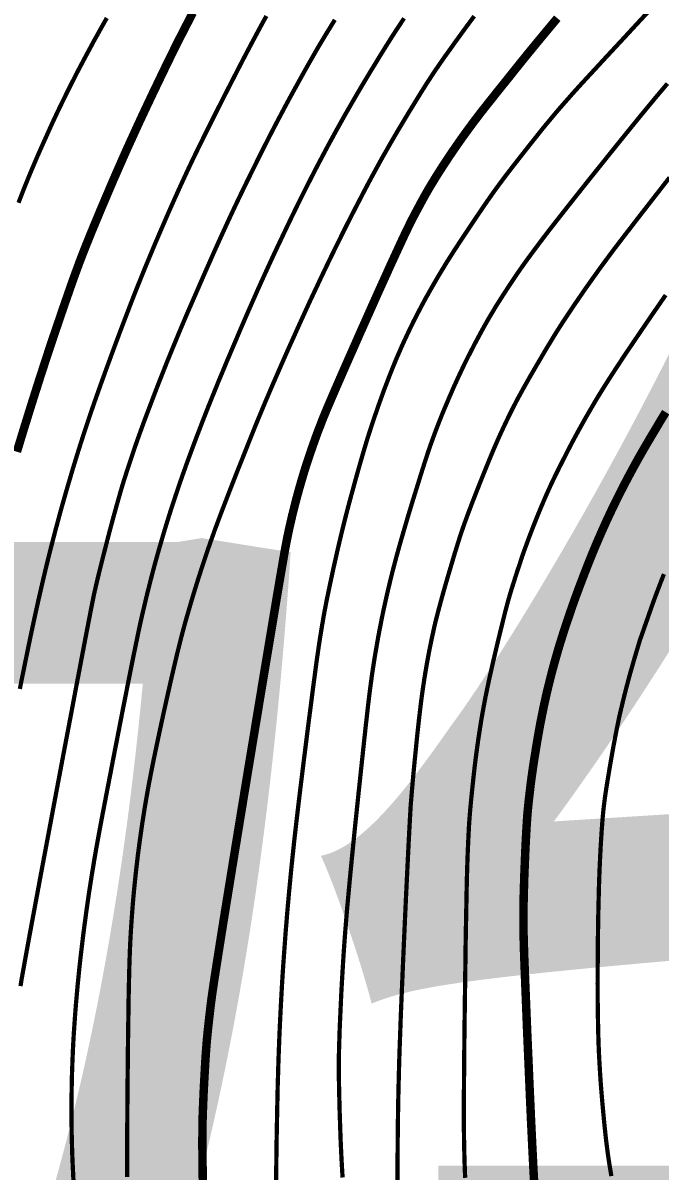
# Model space of a CAD drawing. Extents: x 36524600 to 36525730, y 2746759 to 2747713.
# Drawn here: x 36525044.22 to 36525055.5, y 2747521.36 to 2747541.7 of the extents above; entities that cross this region are included whole.
import ezdxf

# ---------------------------------------------------------------- set-up
doc = ezdxf.new("R2010")
doc.units = 0
doc.header["$LTSCALE"] = 1000
doc.header["$MEASUREMENT"] = 0
doc.layers.add('0-规划文字', color=7, linetype='Continuous')
doc.layers.add('DGX', color=251, linetype='Continuous')
doc.styles.add('黑体', font='simhei.ttf')

# ---------------------------------------------------------------- blocks, each defined once
blk = doc.blocks.new('dxt')
at = {"layer": 'DGX', "color": 253, "linetype": 'Continuous', "flags": 128}
for points, const_width in [([(36525045.707, 2747541.791), (36525045.675, 2747541.734), (36525045.643, 2747541.677), (36525045.611, 2747541.62), (36525045.579, 2747541.563), (36525045.547, 2747541.505), (36525045.515, 2747541.448), (36525045.483, 2747541.391), (36525045.452, 2747541.333), (36525045.421, 2747541.275), (36525045.39, 2747541.218), (36525045.359, 2747541.16), (36525045.328, 2747541.102), (36525045.299, 2747541.048), (36525045.274, 2747541), (36525045.252, 2747540.959), (36525045.234, 2747540.925), (36525045.22, 2747540.898), (36525045.209, 2747540.878), (36525045.202, 2747540.865), (36525045.199, 2747540.859), (36525045.195, 2747540.852), (36525045.189, 2747540.839), (36525045.179, 2747540.82), (36525045.165, 2747540.793), (36525045.148, 2747540.76), (36525045.128, 2747540.719), (36525045.104, 2747540.673), (36525045.077, 2747540.619), (36525045.048, 2747540.562), (36525045.02, 2747540.505), (36525044.991, 2747540.447), (36525044.963, 2747540.39), (36525044.935, 2747540.333), (36525044.907, 2747540.275), (36525044.879, 2747540.218), (36525044.851, 2747540.16), (36525044.822, 2747540.099), (36525044.79, 2747540.03), (36525044.754, 2747539.954), (36525044.716, 2747539.871), (36525044.675, 2747539.78), (36525044.631, 2747539.681), (36525044.583, 2747539.576), (36525044.533, 2747539.463), (36525044.481, 2747539.346), (36525044.431, 2747539.228), (36525044.381, 2747539.111), (36525044.332, 2747538.993), (36525044.284, 2747538.875), (36525044.236, 2747538.756), (36525044.19, 2747538.637), (36525044.144, 2747538.518)], 0.075), ([(36525047.229, 2747541.881), (36525047.16, 2747541.748), (36525047.097, 2747541.626), (36525047.04, 2747541.515), (36525046.989, 2747541.415), (36525046.939, 2747541.315), (36525046.883, 2747541.202), (36525046.821, 2747541.077), (36525046.755, 2747540.941), (36525046.683, 2747540.792), (36525046.606, 2747540.631), (36525046.523, 2747540.458), (36525046.435, 2747540.272), (36525046.345, 2747540.081), (36525046.256, 2747539.889), (36525046.168, 2747539.696), (36525046.08, 2747539.504), (36525045.994, 2747539.31), (36525045.909, 2747539.117), (36525045.824, 2747538.923), (36525045.741, 2747538.728), (36525045.661, 2747538.539), (36525045.586, 2747538.363), (36525045.518, 2747538.198), (36525045.454, 2747538.045), (36525045.397, 2747537.904), (36525045.345, 2747537.776), (36525045.299, 2747537.659), (36525045.258, 2747537.554), (36525045.218, 2747537.449), (36525045.175, 2747537.331), (36525045.127, 2747537.201), (36525045.076, 2747537.057), (36525045.022, 2747536.901), (36525044.963, 2747536.733), (36525044.901, 2747536.551), (36525044.835, 2747536.357), (36525044.767, 2747536.158), (36525044.701, 2747535.961), (36525044.637, 2747535.766), (36525044.574, 2747535.573), (36525044.512, 2747535.382), (36525044.452, 2747535.193), (36525044.393, 2747535.007), (36525044.335, 2747534.822), (36525044.279, 2747534.64), (36525044.223, 2747534.46), (36525044.169, 2747534.282), (36525044.116, 2747534.107)], 0.15), ([(36525044.168, 2747529.905), (36525044.203, 2747530.083), (36525044.24, 2747530.264), (36525044.277, 2747530.446), (36525044.314, 2747530.628), (36525044.351, 2747530.807), (36525044.388, 2747530.981), (36525044.425, 2747531.153), (36525044.462, 2747531.321), (36525044.498, 2747531.485), (36525044.535, 2747531.645), (36525044.571, 2747531.803), (36525044.608, 2747531.958), (36525044.645, 2747532.113), (36525044.683, 2747532.268), (36525044.722, 2747532.423), (36525044.762, 2747532.577), (36525044.802, 2747532.731), (36525044.844, 2747532.886), (36525044.885, 2747533.04), (36525044.928, 2747533.193), (36525044.972, 2747533.347), (36525045.016, 2747533.5), (36525045.061, 2747533.653), (36525045.106, 2747533.806), (36525045.153, 2747533.959), (36525045.2, 2747534.111), (36525045.248, 2747534.263), (36525045.298, 2747534.419), (36525045.351, 2747534.58), (36525045.408, 2747534.749), (36525045.467, 2747534.923), (36525045.531, 2747535.105), (36525045.597, 2747535.292), (36525045.667, 2747535.486), (36525045.74, 2747535.687), (36525045.813, 2747535.886), (36525045.883, 2747536.075), (36525045.95, 2747536.254), (36525046.014, 2747536.423), (36525046.075, 2747536.582), (36525046.132, 2747536.731), (36525046.186, 2747536.87), (36525046.237, 2747537), (36525046.287, 2747537.124), (36525046.337, 2747537.248), (36525046.387, 2747537.372), (36525046.438, 2747537.495), (36525046.49, 2747537.619), (36525046.541, 2747537.742), (36525046.593, 2747537.865), (36525046.646, 2747537.988), (36525046.699, 2747538.111), (36525046.752, 2747538.234), (36525046.805, 2747538.356), (36525046.86, 2747538.479), (36525046.914, 2747538.601), (36525046.969, 2747538.723), (36525047.024, 2747538.845), (36525047.08, 2747538.966), (36525047.14, 2747539.095), (36525047.208, 2747539.239), (36525047.284, 2747539.397), (36525047.368, 2747539.569), (36525047.461, 2747539.757), (36525047.561, 2747539.958), (36525047.67, 2747540.175), (36525047.787, 2747540.406), (36525047.905, 2747540.637), (36525048.016, 2747540.853), (36525048.119, 2747541.053), (36525048.216, 2747541.238), (36525048.306, 2747541.408), (36525048.389, 2747541.563), (36525048.464, 2747541.702), (36525048.533, 2747541.826)], 0.075), ([(36525049.745, 2747541.758), (36525049.7, 2747541.686), (36525049.656, 2747541.614), (36525049.612, 2747541.543), (36525049.568, 2747541.47), (36525049.524, 2747541.398), (36525049.478, 2747541.321), (36525049.427, 2747541.234), (36525049.372, 2747541.138), (36525049.312, 2747541.033), (36525049.247, 2747540.918), (36525049.177, 2747540.793), (36525049.103, 2747540.659), (36525049.024, 2747540.516), (36525048.943, 2747540.368), (36525048.863, 2747540.219), (36525048.784, 2747540.07), (36525048.705, 2747539.92), (36525048.627, 2747539.77), (36525048.55, 2747539.62), (36525048.474, 2747539.469), (36525048.398, 2747539.318), (36525048.326, 2747539.171), (36525048.258, 2747539.033), (36525048.195, 2747538.905), (36525048.137, 2747538.786), (36525048.084, 2747538.677), (36525048.036, 2747538.577), (36525047.993, 2747538.487), (36525047.954, 2747538.405), (36525047.919, 2747538.329), (36525047.883, 2747538.252), (36525047.847, 2747538.175), (36525047.812, 2747538.098), (36525047.777, 2747538.022), (36525047.742, 2747537.945), (36525047.707, 2747537.868), (36525047.672, 2747537.791), (36525047.634, 2747537.707), (36525047.591, 2747537.61), (36525047.543, 2747537.501), (36525047.489, 2747537.378), (36525047.429, 2747537.243), (36525047.364, 2747537.094), (36525047.294, 2747536.932), (36525047.218, 2747536.758), (36525047.139, 2747536.577), (36525047.063, 2747536.398), (36525046.988, 2747536.22), (36525046.915, 2747536.043), (36525046.843, 2747535.868), (36525046.772, 2747535.694), (36525046.704, 2747535.521), (36525046.636, 2747535.349), (36525046.572, 2747535.183), (36525046.513, 2747535.028), (36525046.458, 2747534.883), (36525046.407, 2747534.749), (36525046.361, 2747534.626), (36525046.32, 2747534.513), (36525046.283, 2747534.41), (36525046.25, 2747534.318), (36525046.22, 2747534.232), (36525046.19, 2747534.145), (36525046.161, 2747534.058), (36525046.132, 2747533.971), (36525046.103, 2747533.884), (36525046.074, 2747533.797), (36525046.046, 2747533.709), (36525046.018, 2747533.622), (36525045.989, 2747533.529), (36525045.958, 2747533.425), (36525045.925, 2747533.309), (36525045.889, 2747533.183), (36525045.851, 2747533.045), (36525045.81, 2747532.895), (36525045.767, 2747532.735), (36525045.722, 2747532.563), (36525045.678, 2747532.391), (36525045.637, 2747532.23), (36525045.599, 2747532.08), (36525045.565, 2747531.941), (36525045.534, 2747531.813), (36525045.507, 2747531.696), (36525045.483, 2747531.59), (36525045.463, 2747531.495), (36525045.437, 2747531.363), (36525045.395, 2747531.147), (36525045.337, 2747530.846), (36525045.264, 2747530.462), (36525045.175, 2747529.993), (36525045.071, 2747529.441), (36525044.95, 2747528.804), (36525044.814, 2747528.082), (36525044.679, 2747527.361), (36525044.559, 2747526.722), (36525044.456, 2747526.167), (36525044.368, 2747525.695), (36525044.297, 2747525.307), (36525044.242, 2747525.002), (36525044.202, 2747524.78), (36525044.179, 2747524.641)], 0.075), ([(36525045.119, 2747521.16), (36525045.11, 2747521.338), (36525045.103, 2747521.486), (36525045.098, 2747521.602), (36525045.094, 2747521.703), (36525045.091, 2747521.804), (36525045.089, 2747521.906), (36525045.086, 2747522.007), (36525045.085, 2747522.108), (36525045.083, 2747522.209), (36525045.082, 2747522.31), (36525045.082, 2747522.411), (36525045.082, 2747522.513), (36525045.083, 2747522.614), (36525045.084, 2747522.715), (36525045.085, 2747522.816), (36525045.087, 2747522.917), (36525045.089, 2747523.019), (36525045.092, 2747523.12), (36525045.096, 2747523.221), (36525045.099, 2747523.322), (36525045.104, 2747523.423), (36525045.108, 2747523.524), (36525045.113, 2747523.625), (36525045.119, 2747523.726), (36525045.125, 2747523.827), (36525045.132, 2747523.928), (36525045.139, 2747524.029), (36525045.146, 2747524.13), (36525045.154, 2747524.231), (36525045.162, 2747524.332), (36525045.171, 2747524.433), (36525045.18, 2747524.534), (36525045.189, 2747524.634), (36525045.199, 2747524.735), (36525045.209, 2747524.836), (36525045.219, 2747524.937), (36525045.23, 2747525.037), (36525045.241, 2747525.138), (36525045.253, 2747525.239), (36525045.265, 2747525.339), (36525045.277, 2747525.44), (36525045.289, 2747525.54), (36525045.302, 2747525.641), (36525045.315, 2747525.741), (36525045.329, 2747525.842), (36525045.342, 2747525.942), (36525045.356, 2747526.042), (36525045.371, 2747526.143), (36525045.385, 2747526.243), (36525045.4, 2747526.343), (36525045.416, 2747526.443), (36525045.431, 2747526.543), (36525045.447, 2747526.643), (36525045.464, 2747526.743), (36525045.48, 2747526.843), (36525045.497, 2747526.943), (36525045.514, 2747527.043), (36525045.532, 2747527.142), (36525045.55, 2747527.242), (36525045.571, 2747527.358), (36525045.599, 2747527.507), (36525045.633, 2747527.688), (36525045.674, 2747527.901), (36525045.721, 2747528.147), (36525045.775, 2747528.426), (36525045.835, 2747528.738), (36525045.902, 2747529.081), (36525045.969, 2747529.427), (36525046.031, 2747529.741), (36525046.087, 2747530.026), (36525046.138, 2747530.281), (36525046.183, 2747530.505), (36525046.223, 2747530.7), (36525046.257, 2747530.864), (36525046.285, 2747530.998), (36525046.311, 2747531.116), (36525046.338, 2747531.235), (36525046.366, 2747531.353), (36525046.394, 2747531.472), (36525046.422, 2747531.59), (36525046.452, 2747531.708), (36525046.482, 2747531.826), (36525046.512, 2747531.943), (36525046.543, 2747532.061), (36525046.575, 2747532.178), (36525046.608, 2747532.296), (36525046.641, 2747532.413), (36525046.675, 2747532.529), (36525046.709, 2747532.646), (36525046.744, 2747532.762), (36525046.78, 2747532.879), (36525046.816, 2747532.995), (36525046.853, 2747533.111), (36525046.891, 2747533.226), (36525046.929, 2747533.342), (36525046.968, 2747533.457), (36525047.007, 2747533.572), (36525047.047, 2747533.687), (36525047.088, 2747533.801), (36525047.129, 2747533.917), (36525047.172, 2747534.034), (36525047.216, 2747534.153), (36525047.261, 2747534.274), (36525047.307, 2747534.396), (36525047.355, 2747534.52), (36525047.403, 2747534.646), (36525047.453, 2747534.774), (36525047.505, 2747534.907), (36525047.562, 2747535.048), (36525047.622, 2747535.197), (36525047.686, 2747535.355), (36525047.755, 2747535.52), (36525047.827, 2747535.694), (36525047.904, 2747535.876), (36525047.985, 2747536.066), (36525048.066, 2747536.258), (36525048.146, 2747536.443), (36525048.224, 2747536.623), (36525048.301, 2747536.797), (36525048.375, 2747536.965), (36525048.448, 2747537.128), (36525048.519, 2747537.284), (36525048.588, 2747537.435), (36525048.656, 2747537.582), (36525048.724, 2747537.727), (36525048.793, 2747537.872), (36525048.861, 2747538.016), (36525048.929, 2747538.158), (36525048.997, 2747538.299), (36525049.065, 2747538.439), (36525049.134, 2747538.578), (36525049.202, 2747538.716), (36525049.272, 2747538.854), (36525049.342, 2747538.991), (36525049.412, 2747539.128), (36525049.484, 2747539.265), (36525049.556, 2747539.401), (36525049.628, 2747539.537), (36525049.702, 2747539.672), (36525049.776, 2747539.808), (36525049.851, 2747539.942), (36525049.926, 2747540.077), (36525050.003, 2747540.21), (36525050.08, 2747540.344), (36525050.157, 2747540.477), (36525050.236, 2747540.61), (36525050.315, 2747540.742), (36525050.392, 2747540.87), (36525050.465, 2747540.989), (36525050.532, 2747541.1), (36525050.596, 2747541.203), (36525050.654, 2747541.297), (36525050.708, 2747541.382), (36525050.757, 2747541.46), (36525050.801, 2747541.528), (36525050.843, 2747541.593), (36525050.886, 2747541.657), (36525050.928, 2747541.722), (36525050.971, 2747541.786)], 0.075), ([(36525046.068, 2747521.261), (36525046.068, 2747521.562), (36525046.068, 2747521.888), (36525046.07, 2747522.239), (36525046.072, 2747522.616), (36525046.076, 2747523.018), (36525046.08, 2747523.414), (36525046.084, 2747523.775), (36525046.089, 2747524.099), (36525046.093, 2747524.389), (36525046.098, 2747524.642), (36525046.103, 2747524.86), (36525046.108, 2747525.042), (36525046.113, 2747525.188), (36525046.118, 2747525.317), (36525046.124, 2747525.445), (36525046.131, 2747525.574), (36525046.139, 2747525.702), (36525046.148, 2747525.83), (36525046.157, 2747525.958), (36525046.167, 2747526.087), (36525046.178, 2747526.215), (36525046.19, 2747526.343), (36525046.203, 2747526.471), (36525046.216, 2747526.599), (36525046.23, 2747526.726), (36525046.245, 2747526.854), (36525046.26, 2747526.982), (36525046.277, 2747527.109), (36525046.294, 2747527.237), (36525046.312, 2747527.364), (36525046.33, 2747527.491), (36525046.35, 2747527.618), (36525046.37, 2747527.745), (36525046.391, 2747527.872), (36525046.413, 2747527.999), (36525046.435, 2747528.125), (36525046.458, 2747528.252), (36525046.484, 2747528.384), (36525046.512, 2747528.529), (36525046.544, 2747528.685), (36525046.579, 2747528.853), (36525046.617, 2747529.033), (36525046.658, 2747529.225), (36525046.702, 2747529.429), (36525046.75, 2747529.645), (36525046.798, 2747529.86), (36525046.843, 2747530.06), (36525046.886, 2747530.245), (36525046.926, 2747530.415), (36525046.963, 2747530.57), (36525046.998, 2747530.711), (36525047.03, 2747530.836), (36525047.059, 2747530.947), (36525047.087, 2747531.051), (36525047.116, 2747531.154), (36525047.146, 2747531.257), (36525047.176, 2747531.36), (36525047.206, 2747531.463), (36525047.237, 2747531.566), (36525047.268, 2747531.669), (36525047.3, 2747531.771), (36525047.332, 2747531.873), (36525047.365, 2747531.976), (36525047.398, 2747532.078), (36525047.431, 2747532.179), (36525047.466, 2747532.281), (36525047.5, 2747532.383), (36525047.535, 2747532.484), (36525047.571, 2747532.585), (36525047.609, 2747532.693), (36525047.653, 2747532.812), (36525047.702, 2747532.944), (36525047.757, 2747533.089), (36525047.817, 2747533.245), (36525047.882, 2747533.414), (36525047.953, 2747533.596), (36525048.029, 2747533.79), (36525048.106, 2747533.983), (36525048.178, 2747534.164), (36525048.245, 2747534.333), (36525048.307, 2747534.488), (36525048.365, 2747534.632), (36525048.419, 2747534.762), (36525048.468, 2747534.88), (36525048.512, 2747534.985), (36525048.554, 2747535.084), (36525048.596, 2747535.183), (36525048.638, 2747535.282), (36525048.681, 2747535.38), (36525048.724, 2747535.479), (36525048.767, 2747535.578), (36525048.81, 2747535.676), (36525048.853, 2747535.774), (36525048.897, 2747535.874), (36525048.943, 2747535.977), (36525048.991, 2747536.083), (36525049.04, 2747536.192), (36525049.09, 2747536.304), (36525049.142, 2747536.419), (36525049.196, 2747536.537), (36525049.251, 2747536.658), (36525049.308, 2747536.782), (36525049.367, 2747536.908), (36525049.428, 2747537.037), (36525049.49, 2747537.17), (36525049.554, 2747537.304), (36525049.62, 2747537.442), (36525049.688, 2747537.582), (36525049.758, 2747537.725), (36525049.829, 2747537.869), (36525049.9, 2747538.012), (36525049.972, 2747538.156), (36525050.045, 2747538.299), (36525050.118, 2747538.442), (36525050.192, 2747538.584), (36525050.266, 2747538.727), (36525050.341, 2747538.869), (36525050.417, 2747539.01), (36525050.494, 2747539.151), (36525050.571, 2747539.292), (36525050.65, 2747539.431), (36525050.729, 2747539.57), (36525050.81, 2747539.709), (36525050.891, 2747539.847), (36525050.973, 2747539.984), (36525051.053, 2747540.117), (36525051.129, 2747540.24), (36525051.199, 2747540.355), (36525051.265, 2747540.462), (36525051.326, 2747540.559), (36525051.382, 2747540.648), (36525051.434, 2747540.727), (36525051.48, 2747540.798), (36525051.528, 2747540.869), (36525051.581, 2747540.947), (36525051.641, 2747541.034), (36525051.707, 2747541.128), (36525051.78, 2747541.229), (36525051.858, 2747541.339), (36525051.943, 2747541.456), (36525052.034, 2747541.582), (36525052.126, 2747541.707), (36525052.212, 2747541.823)], 0.075), ([(36525047.408, 2747521.078), (36525047.405, 2747521.296), (36525047.403, 2747521.477), (36525047.401, 2747521.623), (36525047.4, 2747521.734), (36525047.399, 2747521.809), (36525047.399, 2747521.867), (36525047.399, 2747521.924), (36525047.4, 2747521.982), (36525047.4, 2747522.039), (36525047.401, 2747522.096), (36525047.402, 2747522.154), (36525047.402, 2747522.211), (36525047.403, 2747522.269), (36525047.405, 2747522.33), (36525047.407, 2747522.398), (36525047.41, 2747522.473), (36525047.413, 2747522.556), (36525047.417, 2747522.645), (36525047.421, 2747522.742), (36525047.426, 2747522.846), (36525047.432, 2747522.957), (36525047.438, 2747523.068), (36525047.444, 2747523.172), (36525047.449, 2747523.269), (36525047.455, 2747523.359), (36525047.46, 2747523.441), (36525047.466, 2747523.516), (36525047.471, 2747523.584), (36525047.476, 2747523.645), (36525047.481, 2747523.706), (36525047.488, 2747523.774), (36525047.495, 2747523.849), (36525047.504, 2747523.931), (36525047.514, 2747524.02), (36525047.525, 2747524.116), (36525047.537, 2747524.22), (36525047.55, 2747524.33), (36525047.572, 2747524.494), (36525047.611, 2747524.759), (36525047.668, 2747525.124), (36525047.741, 2747525.589), (36525047.832, 2747526.154), (36525047.94, 2747526.82), (36525048.065, 2747527.586), (36525048.207, 2747528.452), (36525048.35, 2747529.317), (36525048.476, 2747530.08), (36525048.586, 2747530.74), (36525048.679, 2747531.298), (36525048.755, 2747531.753), (36525048.816, 2747532.106), (36525048.859, 2747532.356), (36525048.887, 2747532.503), (36525048.906, 2747532.6), (36525048.926, 2747532.696), (36525048.947, 2747532.792), (36525048.969, 2747532.887), (36525048.991, 2747532.983), (36525049.015, 2747533.078), (36525049.039, 2747533.174), (36525049.063, 2747533.269), (36525049.089, 2747533.363), (36525049.115, 2747533.458), (36525049.142, 2747533.552), (36525049.17, 2747533.647), (36525049.198, 2747533.741), (36525049.227, 2747533.834), (36525049.257, 2747533.928), (36525049.288, 2747534.021), (36525049.32, 2747534.114), (36525049.352, 2747534.207), (36525049.385, 2747534.299), (36525049.418, 2747534.392), (36525049.452, 2747534.484), (36525049.488, 2747534.575), (36525049.523, 2747534.667), (36525049.56, 2747534.758), (36525049.604, 2747534.865), (36525049.664, 2747535.005), (36525049.738, 2747535.178), (36525049.828, 2747535.384), (36525049.932, 2747535.622), (36525050.052, 2747535.894), (36525050.186, 2747536.198), (36525050.336, 2747536.534), (36525050.486, 2747536.871), (36525050.623, 2747537.174), (36525050.745, 2747537.444), (36525050.854, 2747537.68), (36525050.948, 2747537.884), (36525051.029, 2747538.054), (36525051.096, 2747538.19), (36525051.149, 2747538.294), (36525051.194, 2747538.378), (36525051.236, 2747538.456), (36525051.275, 2747538.529), (36525051.312, 2747538.596), (36525051.346, 2747538.658), (36525051.378, 2747538.714), (36525051.407, 2747538.764), (36525051.434, 2747538.809), (36525051.459, 2747538.851), (36525051.485, 2747538.893), (36525051.51, 2747538.935), (36525051.536, 2747538.977), (36525051.562, 2747539.018), (36525051.588, 2747539.06), (36525051.615, 2747539.101), (36525051.641, 2747539.143), (36525051.668, 2747539.184), (36525051.695, 2747539.225), (36525051.722, 2747539.266), (36525051.749, 2747539.307), (36525051.776, 2747539.348), (36525051.804, 2747539.389), (36525051.831, 2747539.429), (36525051.859, 2747539.47), (36525051.887, 2747539.51), (36525051.915, 2747539.551), (36525051.943, 2747539.591), (36525051.971, 2747539.631), (36525051.999, 2747539.671), (36525052.028, 2747539.711), (36525052.057, 2747539.751), (36525052.086, 2747539.791), (36525052.115, 2747539.83), (36525052.144, 2747539.87), (36525052.173, 2747539.909), (36525052.202, 2747539.949), (36525052.232, 2747539.988), (36525052.262, 2747540.027), (36525052.291, 2747540.066), (36525052.321, 2747540.105), (36525052.357, 2747540.151), (36525052.405, 2747540.212), (36525052.464, 2747540.286), (36525052.535, 2747540.375), (36525052.617, 2747540.479), (36525052.711, 2747540.596), (36525052.817, 2747540.728), (36525052.934, 2747540.875), (36525053.057, 2747541.028), (36525053.181, 2747541.181), (36525053.306, 2747541.333), (36525053.431, 2747541.485), (36525053.557, 2747541.636), (36525053.683, 2747541.787)], 0.15), ([(36525055.454, 2747542.075), (36525055.114, 2747541.709), (36525054.82, 2747541.391), (36525054.57, 2747541.122), (36525054.366, 2747540.901), (36525054.206, 2747540.728), (36525054.092, 2747540.604), (36525054.023, 2747540.528), (36525053.976, 2747540.476), (36525053.93, 2747540.424), (36525053.884, 2747540.372), (36525053.838, 2747540.32), (36525053.792, 2747540.267), (36525053.746, 2747540.215), (36525053.7, 2747540.162), (36525053.655, 2747540.109), (36525053.607, 2747540.052), (36525053.554, 2747539.988), (36525053.495, 2747539.917), (36525053.431, 2747539.839), (36525053.362, 2747539.753), (36525053.288, 2747539.659), (36525053.208, 2747539.559), (36525053.123, 2747539.451), (36525053.038, 2747539.343), (36525052.959, 2747539.242), (36525052.886, 2747539.148), (36525052.819, 2747539.061), (36525052.758, 2747538.981), (36525052.703, 2747538.908), (36525052.654, 2747538.842), (36525052.611, 2747538.783), (36525052.568, 2747538.724), (36525052.522, 2747538.658), (36525052.47, 2747538.585), (36525052.414, 2747538.504), (36525052.354, 2747538.416), (36525052.289, 2747538.32), (36525052.22, 2747538.217), (36525052.146, 2747538.107), (36525052.073, 2747537.997), (36525052.004, 2747537.894), (36525051.941, 2747537.798), (36525051.882, 2747537.708), (36525051.829, 2747537.626), (36525051.781, 2747537.55), (36525051.737, 2747537.481), (36525051.699, 2747537.42), (36525051.664, 2747537.361), (36525051.628, 2747537.303), (36525051.593, 2747537.244), (36525051.558, 2747537.185), (36525051.524, 2747537.126), (36525051.49, 2747537.067), (36525051.456, 2747537.008), (36525051.422, 2747536.949), (36525051.389, 2747536.889), (36525051.355, 2747536.83), (36525051.323, 2747536.77), (36525051.291, 2747536.71), (36525051.259, 2747536.65), (36525051.227, 2747536.589), (36525051.196, 2747536.528), (36525051.165, 2747536.468), (36525051.134, 2747536.407), (36525051.104, 2747536.345), (36525051.074, 2747536.284), (36525051.045, 2747536.223), (36525051.016, 2747536.161), (36525050.987, 2747536.099), (36525050.958, 2747536.037), (36525050.93, 2747535.975), (36525050.903, 2747535.912), (36525050.875, 2747535.849), (36525050.848, 2747535.786), (36525050.821, 2747535.723), (36525050.795, 2747535.659), (36525050.769, 2747535.594), (36525050.743, 2747535.53), (36525050.717, 2747535.465), (36525050.692, 2747535.399), (36525050.667, 2747535.334), (36525050.642, 2747535.269), (36525050.617, 2747535.203), (36525050.593, 2747535.138), (36525050.57, 2747535.073), (36525050.546, 2747535.007), (36525050.523, 2747534.942), (36525050.5, 2747534.877), (36525050.478, 2747534.811), (36525050.455, 2747534.746), (36525050.433, 2747534.68), (36525050.411, 2747534.614), (36525050.389, 2747534.548), (36525050.368, 2747534.483), (36525050.346, 2747534.417), (36525050.323, 2747534.345), (36525050.298, 2747534.26), (36525050.269, 2747534.164), (36525050.237, 2747534.055), (36525050.202, 2747533.934), (36525050.164, 2747533.801), (36525050.123, 2747533.656), (36525050.08, 2747533.498), (36525050.035, 2747533.334), (36525049.991, 2747533.17), (36525049.948, 2747533.006), (36525049.907, 2747532.842), (36525049.866, 2747532.677), (36525049.827, 2747532.512), (36525049.788, 2747532.346), (36525049.751, 2747532.181), (36525049.715, 2747532.02), (36525049.683, 2747531.87), (36525049.653, 2747531.73), (36525049.626, 2747531.6), (36525049.601, 2747531.481), (36525049.58, 2747531.371), (36525049.561, 2747531.272), (36525049.545, 2747531.184), (36525049.531, 2747531.1), (36525049.516, 2747531.016), (36525049.503, 2747530.933), (36525049.489, 2747530.849), (36525049.476, 2747530.765), (36525049.463, 2747530.681), (36525049.451, 2747530.597), (36525049.439, 2747530.513), (36525049.425, 2747530.418), (36525049.409, 2747530.301), (36525049.391, 2747530.161), (36525049.369, 2747529.999), (36525049.345, 2747529.815), (36525049.319, 2747529.609), (36525049.289, 2747529.38), (36525049.257, 2747529.129), (36525049.225, 2747528.872), (36525049.194, 2747528.626), (36525049.165, 2747528.39), (36525049.137, 2747528.164), (36525049.111, 2747527.949), (36525049.087, 2747527.744), (36525049.064, 2747527.55), (36525049.043, 2747527.366), (36525049.023, 2747527.187), (36525049.004, 2747527.008), (36525048.985, 2747526.83), (36525048.967, 2747526.651), (36525048.95, 2747526.472), (36525048.933, 2747526.293), (36525048.917, 2747526.113), (36525048.901, 2747525.934), (36525048.887, 2747525.755), (36525048.872, 2747525.576), (36525048.859, 2747525.396), (36525048.846, 2747525.217), (36525048.833, 2747525.038), (36525048.821, 2747524.858), (36525048.81, 2747524.679), (36525048.8, 2747524.499), (36525048.79, 2747524.32), (36525048.781, 2747524.14), (36525048.772, 2747523.96), (36525048.764, 2747523.781), (36525048.757, 2747523.601), (36525048.75, 2747523.421), (36525048.744, 2747523.241), (36525048.739, 2747523.062), (36525048.733, 2747522.875), (36525048.729, 2747522.675), (36525048.724, 2747522.461), (36525048.72, 2747522.233), (36525048.715, 2747521.991), (36525048.711, 2747521.736), (36525048.708, 2747521.467), (36525048.704, 2747521.184)], 0.075), ([(36525049.882, 2747521.25), (36525049.875, 2747521.36), (36525049.868, 2747521.482), (36525049.861, 2747521.615), (36525049.854, 2747521.76), (36525049.847, 2747521.917), (36525049.841, 2747522.085), (36525049.835, 2747522.265), (36525049.829, 2747522.445), (36525049.825, 2747522.613), (36525049.821, 2747522.77), (36525049.818, 2747522.915), (36525049.816, 2747523.049), (36525049.815, 2747523.171), (36525049.815, 2747523.281), (36525049.816, 2747523.38), (36525049.818, 2747523.479), (36525049.821, 2747523.589), (36525049.825, 2747523.711), (36525049.829, 2747523.844), (36525049.835, 2747523.99), (36525049.842, 2747524.146), (36525049.85, 2747524.315), (36525049.858, 2747524.495), (36525049.868, 2747524.681), (36525049.879, 2747524.866), (36525049.89, 2747525.052), (36525049.902, 2747525.238), (36525049.915, 2747525.423), (36525049.929, 2747525.609), (36525049.944, 2747525.794), (36525049.959, 2747525.979), (36525049.977, 2747526.175), (36525049.997, 2747526.39), (36525050.019, 2747526.625), (36525050.044, 2747526.881), (36525050.071, 2747527.156), (36525050.101, 2747527.451), (36525050.134, 2747527.766), (36525050.169, 2747528.101), (36525050.204, 2747528.431), (36525050.236, 2747528.731), (36525050.265, 2747529.001), (36525050.291, 2747529.241), (36525050.315, 2747529.451), (36525050.335, 2747529.63), (36525050.353, 2747529.78), (36525050.368, 2747529.899), (36525050.382, 2747530.003), (36525050.396, 2747530.107), (36525050.411, 2747530.212), (36525050.427, 2747530.316), (36525050.443, 2747530.419), (36525050.46, 2747530.523), (36525050.478, 2747530.627), (36525050.496, 2747530.731), (36525050.514, 2747530.834), (36525050.534, 2747530.938), (36525050.554, 2747531.041), (36525050.574, 2747531.144), (36525050.595, 2747531.247), (36525050.617, 2747531.35), (36525050.64, 2747531.453), (36525050.663, 2747531.555), (36525050.686, 2747531.658), (36525050.711, 2747531.76), (36525050.735, 2747531.862), (36525050.761, 2747531.965), (36525050.787, 2747532.066), (36525050.814, 2747532.168), (36525050.841, 2747532.27), (36525050.869, 2747532.371), (36525050.898, 2747532.476), (36525050.93, 2747532.586), (36525050.964, 2747532.703), (36525051, 2747532.826), (36525051.038, 2747532.956), (36525051.079, 2747533.091), (36525051.122, 2747533.233), (36525051.168, 2747533.381), (36525051.213, 2747533.526), (36525051.254, 2747533.658), (36525051.291, 2747533.777), (36525051.325, 2747533.884), (36525051.356, 2747533.978), (36525051.382, 2747534.06), (36525051.405, 2747534.129), (36525051.424, 2747534.185), (36525051.442, 2747534.235), (36525051.46, 2747534.284), (36525051.477, 2747534.334), (36525051.496, 2747534.384), (36525051.514, 2747534.433), (36525051.532, 2747534.483), (36525051.551, 2747534.532), (36525051.57, 2747534.582), (36525051.59, 2747534.634), (36525051.613, 2747534.692), (36525051.639, 2747534.757), (36525051.668, 2747534.827), (36525051.7, 2747534.903), (36525051.735, 2747534.985), (36525051.772, 2747535.073), (36525051.813, 2747535.167), (36525051.855, 2747535.264), (36525051.899, 2747535.36), (36525051.943, 2747535.456), (36525051.988, 2747535.551), (36525052.033, 2747535.646), (36525052.08, 2747535.741), (36525052.128, 2747535.835), (36525052.176, 2747535.929), (36525052.223, 2747536.02), (36525052.268, 2747536.104), (36525052.31, 2747536.183), (36525052.349, 2747536.255), (36525052.386, 2747536.322), (36525052.42, 2747536.382), (36525052.451, 2747536.437), (36525052.479, 2747536.485), (36525052.504, 2747536.528), (36525052.527, 2747536.566), (36525052.546, 2747536.598), (36525052.563, 2747536.626), (36525052.576, 2747536.649), (36525052.587, 2747536.666), (36525052.594, 2747536.679), (36525052.599, 2747536.686), (36525052.604, 2747536.694), (36525052.612, 2747536.707), (36525052.623, 2747536.725), (36525052.638, 2747536.748), (36525052.657, 2747536.777), (36525052.678, 2747536.811), (36525052.703, 2747536.85), (36525052.731, 2747536.894), (36525052.762, 2747536.941), (36525052.792, 2747536.988), (36525052.822, 2747537.035), (36525052.853, 2747537.081), (36525052.884, 2747537.128), (36525052.915, 2747537.174), (36525052.946, 2747537.22), (36525052.977, 2747537.266), (36525053.011, 2747537.315), (36525053.049, 2747537.369), (36525053.091, 2747537.429), (36525053.138, 2747537.494), (36525053.189, 2747537.564), (36525053.245, 2747537.64), (36525053.305, 2747537.721), (36525053.37, 2747537.808), (36525053.444, 2747537.906), (36525053.532, 2747538.021), (36525053.635, 2747538.154), (36525053.752, 2747538.303), (36525053.884, 2747538.471), (36525054.03, 2747538.655), (36525054.19, 2747538.857), (36525054.365, 2747539.076), (36525054.541, 2747539.295), (36525054.705, 2747539.5), (36525054.857, 2747539.688), (36525054.997, 2747539.861), (36525055.125, 2747540.019), (36525055.242, 2747540.161), (36525055.346, 2747540.287), (36525055.438, 2747540.398), (36525055.53, 2747540.507), (36525055.633, 2747540.629)], 0.075), ([(36525050.855, 2747521.201), (36525050.855, 2747521.431), (36525050.856, 2747521.665), (36525050.857, 2747521.899), (36525050.86, 2747522.133), (36525050.863, 2747522.367), (36525050.867, 2747522.601), (36525050.872, 2747522.835), (36525050.878, 2747523.068), (36525050.884, 2747523.302), (36525050.892, 2747523.547), (36525050.902, 2747523.814), (36525050.912, 2747524.103), (36525050.925, 2747524.414), (36525050.939, 2747524.748), (36525050.954, 2747525.103), (36525050.971, 2747525.481), (36525050.989, 2747525.881), (36525051.007, 2747526.271), (36525051.024, 2747526.62), (36525051.039, 2747526.927), (36525051.052, 2747527.194), (36525051.064, 2747527.419), (36525051.074, 2747527.602), (36525051.082, 2747527.744), (36525051.088, 2747527.845), (36525051.095, 2747527.931), (36525051.103, 2747528.026), (36525051.112, 2747528.131), (36525051.122, 2747528.246), (36525051.133, 2747528.372), (36525051.146, 2747528.507), (36525051.16, 2747528.652), (36525051.176, 2747528.807), (36525051.191, 2747528.963), (36525051.206, 2747529.109), (36525051.221, 2747529.245), (36525051.235, 2747529.373), (36525051.249, 2747529.49), (36525051.262, 2747529.599), (36525051.274, 2747529.698), (36525051.286, 2747529.787), (36525051.298, 2747529.871), (36525051.31, 2747529.954), (36525051.322, 2747530.035), (36525051.334, 2747530.115), (36525051.347, 2747530.194), (36525051.36, 2747530.271), (36525051.373, 2747530.347), (36525051.387, 2747530.422), (36525051.4, 2747530.496), (36525051.414, 2747530.569), (36525051.429, 2747530.643), (36525051.444, 2747530.717), (36525051.459, 2747530.79), (36525051.475, 2747530.864), (36525051.491, 2747530.937), (36525051.507, 2747531.01), (36525051.525, 2747531.088), (36525051.547, 2747531.175), (36525051.572, 2747531.271), (36525051.6, 2747531.377), (36525051.631, 2747531.491), (36525051.665, 2747531.615), (36525051.703, 2747531.748), (36525051.744, 2747531.89), (36525051.786, 2747532.031), (36525051.825, 2747532.163), (36525051.861, 2747532.286), (36525051.896, 2747532.398), (36525051.928, 2747532.501), (36525051.957, 2747532.594), (36525051.985, 2747532.678), (36525052.01, 2747532.751), (36525052.035, 2747532.824), (36525052.065, 2747532.906), (36525052.098, 2747532.996), (36525052.135, 2747533.094), (36525052.175, 2747533.2), (36525052.22, 2747533.315), (36525052.268, 2747533.438), (36525052.32, 2747533.569), (36525052.372, 2747533.7), (36525052.422, 2747533.823), (36525052.468, 2747533.937), (36525052.512, 2747534.043), (36525052.553, 2747534.141), (36525052.591, 2747534.229), (36525052.626, 2747534.31), (36525052.658, 2747534.382), (36525052.689, 2747534.449), (36525052.72, 2747534.516), (36525052.751, 2747534.582), (36525052.783, 2747534.648), (36525052.814, 2747534.714), (36525052.846, 2747534.779), (36525052.878, 2747534.843), (36525052.91, 2747534.907), (36525052.945, 2747534.974), (36525052.984, 2747535.049), (36525053.029, 2747535.131), (36525053.078, 2747535.221), (36525053.133, 2747535.318), (36525053.192, 2747535.423), (36525053.257, 2747535.535), (36525053.326, 2747535.654), (36525053.396, 2747535.773), (36525053.461, 2747535.885), (36525053.523, 2747535.988), (36525053.581, 2747536.083), (36525053.634, 2747536.171), (36525053.683, 2747536.25), (36525053.729, 2747536.322), (36525053.77, 2747536.386), (36525053.809, 2747536.445), (36525053.848, 2747536.505), (36525053.888, 2747536.565), (36525053.928, 2747536.624), (36525053.967, 2747536.683), (36525054.007, 2747536.742), (36525054.048, 2747536.801), (36525054.088, 2747536.86), (36525054.129, 2747536.919), (36525054.169, 2747536.978), (36525054.21, 2747537.036), (36525054.251, 2747537.094), (36525054.293, 2747537.153), (36525054.334, 2747537.211), (36525054.376, 2747537.269), (36525054.417, 2747537.327), (36525054.459, 2747537.385), (36525054.501, 2747537.442), (36525054.544, 2747537.5), (36525054.586, 2747537.557), (36525054.629, 2747537.615), (36525054.671, 2747537.672), (36525054.714, 2747537.729), (36525054.758, 2747537.786), (36525054.81, 2747537.854), (36525054.879, 2747537.945), (36525054.967, 2747538.058), (36525055.072, 2747538.195), (36525055.195, 2747538.354), (36525055.336, 2747538.535), (36525055.495, 2747538.739), (36525055.671, 2747538.966)], 0.075), ([(36525055.602, 2747536.882), (36525055.482, 2747536.708), (36525055.361, 2747536.533), (36525055.239, 2747536.354), (36525055.116, 2747536.173), (36525054.996, 2747535.996), (36525054.883, 2747535.828), (36525054.778, 2747535.669), (36525054.68, 2747535.519), (36525054.59, 2747535.379), (36525054.507, 2747535.248), (36525054.431, 2747535.126), (36525054.363, 2747535.013), (36525054.299, 2747534.905), (36525054.236, 2747534.796), (36525054.173, 2747534.687), (36525054.112, 2747534.577), (36525054.051, 2747534.467), (36525053.991, 2747534.356), (36525053.932, 2747534.245), (36525053.874, 2747534.134), (36525053.819, 2747534.025), (36525053.767, 2747533.924), (36525053.719, 2747533.829), (36525053.676, 2747533.741), (36525053.636, 2747533.66), (36525053.6, 2747533.585), (36525053.568, 2747533.518), (36525053.541, 2747533.457), (36525053.515, 2747533.4), (36525053.489, 2747533.342), (36525053.464, 2747533.285), (36525053.439, 2747533.227), (36525053.415, 2747533.169), (36525053.39, 2747533.111), (36525053.366, 2747533.053), (36525053.342, 2747532.995), (36525053.319, 2747532.937), (36525053.295, 2747532.878), (36525053.272, 2747532.82), (36525053.249, 2747532.761), (36525053.227, 2747532.703), (36525053.204, 2747532.644), (36525053.182, 2747532.585), (36525053.16, 2747532.526), (36525053.14, 2747532.471), (36525053.122, 2747532.422), (36525053.107, 2747532.382), (36525053.095, 2747532.348), (36525053.086, 2747532.322), (36525053.079, 2747532.303), (36525053.074, 2747532.292), (36525053.073, 2747532.287), (36525053.071, 2747532.283), (36525053.068, 2747532.272), (36525053.061, 2747532.252), (36525053.053, 2747532.226), (36525053.041, 2747532.192), (36525053.028, 2747532.151), (36525053.012, 2747532.102), (36525052.993, 2747532.046), (36525052.973, 2747531.987), (36525052.954, 2747531.927), (36525052.935, 2747531.867), (36525052.916, 2747531.807), (36525052.897, 2747531.747), (36525052.878, 2747531.687), (36525052.86, 2747531.627), (36525052.842, 2747531.567), (36525052.822, 2747531.499), (36525052.799, 2747531.416), (36525052.773, 2747531.317), (36525052.744, 2747531.203), (36525052.712, 2747531.073), (36525052.676, 2747530.928), (36525052.637, 2747530.768), (36525052.595, 2747530.592), (36525052.553, 2747530.413), (36525052.514, 2747530.24), (36525052.477, 2747530.075), (36525052.444, 2747529.918), (36525052.413, 2747529.768), (36525052.386, 2747529.625), (36525052.361, 2747529.49), (36525052.339, 2747529.362), (36525052.319, 2747529.238), (36525052.3, 2747529.114), (36525052.281, 2747528.989), (36525052.264, 2747528.865), (36525052.247, 2747528.74), (36525052.231, 2747528.615), (36525052.216, 2747528.49), (36525052.202, 2747528.364), (36525052.189, 2747528.243), (36525052.177, 2747528.129), (36525052.166, 2747528.023), (36525052.156, 2747527.925), (36525052.148, 2747527.835), (36525052.14, 2747527.752), (36525052.134, 2747527.678), (36525052.129, 2747527.611), (36525052.124, 2747527.544), (36525052.119, 2747527.469), (36525052.115, 2747527.387), (36525052.11, 2747527.296), (36525052.106, 2747527.198), (36525052.101, 2747527.091), (36525052.096, 2747526.977), (36525052.092, 2747526.855), (36525052.087, 2747526.709), (36525052.082, 2747526.521), (36525052.077, 2747526.292), (36525052.072, 2747526.022), (36525052.066, 2747525.711), (36525052.06, 2747525.359), (36525052.055, 2747524.966), (36525052.049, 2747524.531), (36525052.043, 2747524.095), (36525052.038, 2747523.698), (36525052.035, 2747523.34), (36525052.032, 2747523.019), (36525052.03, 2747522.738), (36525052.029, 2747522.495), (36525052.029, 2747522.29), (36525052.03, 2747522.124), (36525052.031, 2747521.977), (36525052.034, 2747521.831), (36525052.037, 2747521.684), (36525052.041, 2747521.537), (36525052.046, 2747521.39), (36525052.052, 2747521.244)], 0.075), ([(36525053.282, 2747521.007), (36525053.262, 2747521.371), (36525053.241, 2747521.793), (36525053.218, 2747522.273), (36525053.194, 2747522.81), (36525053.171, 2747523.349), (36525053.15, 2747523.831), (36525053.133, 2747524.258), (36525053.118, 2747524.63), (36525053.106, 2747524.946), (36525053.096, 2747525.206), (36525053.09, 2747525.41), (36525053.086, 2747525.559), (36525053.084, 2747525.684), (36525053.084, 2747525.817), (36525053.084, 2747525.957), (36525053.086, 2747526.104), (36525053.089, 2747526.259), (36525053.094, 2747526.422), (36525053.099, 2747526.592), (36525053.106, 2747526.77), (36525053.113, 2747526.944), (36525053.12, 2747527.102), (36525053.127, 2747527.246), (36525053.134, 2747527.374), (36525053.141, 2747527.488), (36525053.147, 2747527.586), (36525053.153, 2747527.669), (36525053.159, 2747527.737), (36525053.165, 2747527.797), (36525053.171, 2747527.857), (36525053.177, 2747527.917), (36525053.184, 2747527.977), (36525053.191, 2747528.038), (36525053.198, 2747528.098), (36525053.205, 2747528.158), (36525053.212, 2747528.218), (36525053.22, 2747528.279), (36525053.229, 2747528.343), (36525053.238, 2747528.409), (36525053.248, 2747528.477), (36525053.258, 2747528.548), (36525053.269, 2747528.621), (36525053.281, 2747528.697), (36525053.294, 2747528.775), (36525053.306, 2747528.853), (36525053.319, 2747528.931), (36525053.332, 2747529.007), (36525053.345, 2747529.081), (36525053.358, 2747529.155), (36525053.371, 2747529.227), (36525053.384, 2747529.298), (36525053.398, 2747529.367), (36525053.411, 2747529.436), (36525053.425, 2747529.505), (36525053.439, 2747529.574), (36525053.454, 2747529.643), (36525053.469, 2747529.711), (36525053.484, 2747529.78), (36525053.5, 2747529.848), (36525053.516, 2747529.917), (36525053.533, 2747529.985), (36525053.55, 2747530.053), (36525053.567, 2747530.121), (36525053.584, 2747530.189), (36525053.602, 2747530.257), (36525053.621, 2747530.325), (36525053.639, 2747530.393), (36525053.658, 2747530.46), (36525053.678, 2747530.528), (36525053.697, 2747530.595), (36525053.717, 2747530.663), (36525053.738, 2747530.73), (36525053.759, 2747530.797), (36525053.78, 2747530.864), (36525053.801, 2747530.931), (36525053.823, 2747530.997), (36525053.845, 2747531.063), (36525053.866, 2747531.125), (36525053.886, 2747531.184), (36525053.905, 2747531.241), (36525053.923, 2747531.294), (36525053.94, 2747531.345), (36525053.957, 2747531.393), (36525053.973, 2747531.437), (36525053.989, 2747531.483), (36525054.008, 2747531.535), (36525054.029, 2747531.592), (36525054.052, 2747531.654), (36525054.077, 2747531.722), (36525054.105, 2747531.795), (36525054.135, 2747531.874), (36525054.167, 2747531.958), (36525054.201, 2747532.045), (36525054.235, 2747532.132), (36525054.269, 2747532.218), (36525054.304, 2747532.304), (36525054.34, 2747532.39), (36525054.376, 2747532.476), (36525054.413, 2747532.562), (36525054.45, 2747532.647), (36525054.487, 2747532.732), (36525054.526, 2747532.817), (36525054.564, 2747532.902), (36525054.604, 2747532.986), (36525054.643, 2747533.07), (36525054.684, 2747533.154), (36525054.724, 2747533.238), (36525054.766, 2747533.321), (36525054.807, 2747533.404), (36525054.85, 2747533.487), (36525054.893, 2747533.57), (36525054.936, 2747533.652), (36525054.98, 2747533.734), (36525055.024, 2747533.816), (36525055.069, 2747533.898), (36525055.114, 2747533.979), (36525055.163, 2747534.066), (36525055.219, 2747534.163), (36525055.282, 2747534.271), (36525055.352, 2747534.389), (36525055.429, 2747534.518), (36525055.512, 2747534.658), (36525055.603, 2747534.808)], 0.15), ([(36525055.571, 2747531.939), (36525055.521, 2747531.811), (36525055.472, 2747531.683), (36525055.423, 2747531.554), (36525055.376, 2747531.425), (36525055.33, 2747531.295), (36525055.288, 2747531.174), (36525055.251, 2747531.068), (36525055.219, 2747530.979), (36525055.194, 2747530.906), (36525055.174, 2747530.849), (36525055.159, 2747530.808), (36525055.151, 2747530.784), (36525055.148, 2747530.776), (36525055.146, 2747530.771), (36525055.143, 2747530.759), (36525055.136, 2747530.738), (36525055.128, 2747530.709), (36525055.117, 2747530.672), (36525055.103, 2747530.626), (36525055.087, 2747530.573), (36525055.069, 2747530.511), (36525055.049, 2747530.445), (36525055.03, 2747530.379), (36525055.011, 2747530.312), (36525054.992, 2747530.246), (36525054.973, 2747530.18), (36525054.955, 2747530.114), (36525054.937, 2747530.047), (36525054.92, 2747529.981), (36525054.902, 2747529.914), (36525054.885, 2747529.847), (36525054.868, 2747529.78), (36525054.852, 2747529.714), (36525054.836, 2747529.647), (36525054.82, 2747529.58), (36525054.804, 2747529.513), (36525054.788, 2747529.446), (36525054.772, 2747529.374), (36525054.756, 2747529.294), (36525054.738, 2747529.206), (36525054.719, 2747529.108), (36525054.699, 2747529.003), (36525054.677, 2747528.888), (36525054.655, 2747528.765), (36525054.632, 2747528.634), (36525054.609, 2747528.502), (36525054.589, 2747528.379), (36525054.57, 2747528.264), (36525054.553, 2747528.158), (36525054.538, 2747528.06), (36525054.525, 2747527.97), (36525054.515, 2747527.889), (36525054.506, 2747527.816), (36525054.498, 2747527.744), (36525054.49, 2747527.662), (36525054.482, 2747527.572), (36525054.475, 2747527.473), (36525054.467, 2747527.366), (36525054.46, 2747527.25), (36525054.452, 2747527.126), (36525054.445, 2747526.992), (36525054.438, 2747526.849), (36525054.431, 2747526.695), (36525054.425, 2747526.529), (36525054.419, 2747526.352), (36525054.415, 2747526.164), (36525054.41, 2747525.964), (36525054.406, 2747525.754), (36525054.403, 2747525.532), (36525054.4, 2747525.308), (36525054.399, 2747525.091), (36525054.398, 2747524.883), (36525054.397, 2747524.681), (36525054.398, 2747524.487), (36525054.399, 2747524.3), (36525054.402, 2747524.121), (36525054.405, 2747523.949), (36525054.409, 2747523.781), (36525054.414, 2747523.613), (36525054.421, 2747523.445), (36525054.43, 2747523.278), (36525054.44, 2747523.11), (36525054.451, 2747522.942), (36525054.464, 2747522.775), (36525054.478, 2747522.607), (36525054.493, 2747522.445), (36525054.507, 2747522.293), (36525054.521, 2747522.152), (36525054.535, 2747522.022), (36525054.548, 2747521.902), (36525054.562, 2747521.793), (36525054.575, 2747521.694), (36525054.587, 2747521.606), (36525054.6, 2747521.523), (36525054.613, 2747521.44), (36525054.627, 2747521.357), (36525054.641, 2747521.275)], 0.075)]:
    blk.add_lwpolyline(points, dxfattribs=dict(at, const_width=const_width))

msp = doc.modelspace()

# ---------------------------------------------------------------- block references
msp.add_blockref('dxt', (0, 0))

# ---------------------------------------------------------------- texts
at = {"layer": '0-规划文字', "color": 1, "style": '黑体'}
msp.add_text('原始坐标 勿动', height=26.2869, dxfattribs=at).set_placement((36524999.159, 2747509.738))

doc.saveas('drawing.dxf')
